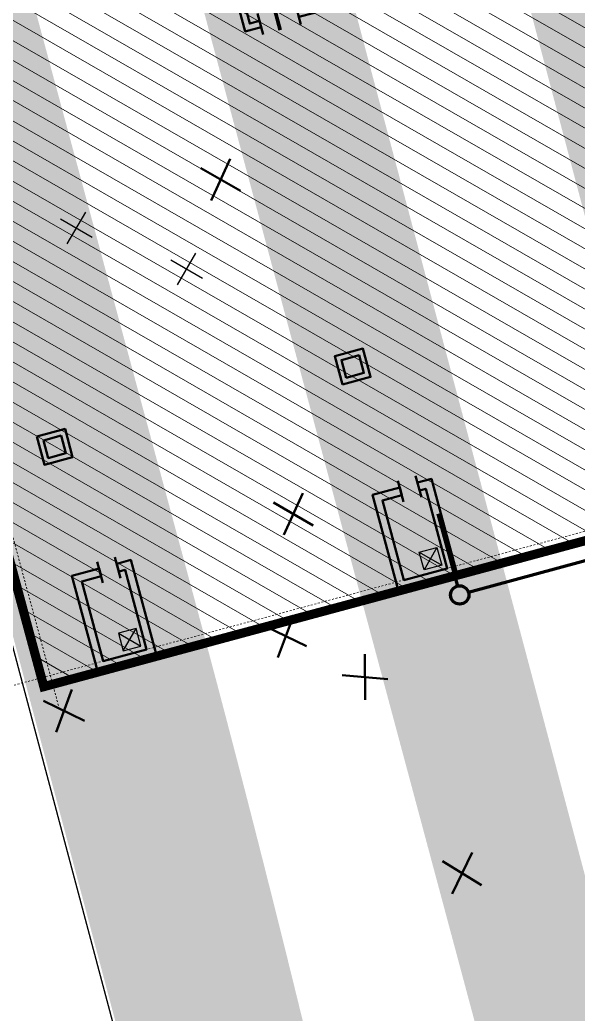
# Model space of a CAD drawing. Extents: x 9060 to 19887, y -4671 to 10703.
# Drawn here: x 10313.2 to 10343.7, y 10105.3 to 10159.7 of the extents above; entities that cross this region are included whole.
import ezdxf

# ---------------------------------------------------------------- set-up
doc = ezdxf.new("R2010")
doc.units = 0
for name, pattern in [('ADSK_Линия сетки', [21, 12, -3, 3, -3]), ('осевая', [50.8, 31.75, -6.35, 6.35, -6.35]), ('Сверху', [3.96875, 2.38125, -1.5875])]:
    doc.linetypes.add(name, pattern=pattern)
for name, color, linetype, lineweight in [('-СЕТИ', 250, 'Continuous', 50), ('МГТ_НВК_В_демонтаж', 4, 'B1', 30), ('МГТ_НВК_К1', 24, 'Continuous', 100), ('МГТ_НВК_К2_демонтаж', 30, 'Continuous', 50)]:
    doc.layers.add(name, color=color, linetype=linetype, lineweight=lineweight)
doc.layers.add('МГТ_ГП_ЗДАНИЯ', color=12, linetype='Continuous', lineweight=50, true_color=0xbd0000)
doc.layers.add('МГТ_ГП_ОСИ', color=12, linetype='осевая', lineweight=20, true_color=0xbd0000)
doc.styles.add('1409_тхт0', font='calibri.ttf', dxfattribs={"width": 0.8, "oblique": 7})
doc.linetypes.add('B1', pattern='A,16.258147,-2.141853,["В1",1409_тхт0,S=3,R=0,X=0,Y=-1.5],-6.426757,15.173243', length=40)

# ---------------------------------------------------------------- blocks, each defined once
blk = doc.blocks.new('1')
at = {"layer": 'МГТ_НВК_К2_демонтаж'}
for p, q in [((99.394, 113.249), (101.245, 111.569)), ((99.394, 111.569), (101.245, 113.249))]:
    blk.add_line(p, q, dxfattribs=at)
blk = doc.blocks.new('демонтаж В')
at = {"layer": 'МГТ_НВК_В_демонтаж'}
for p, q in [((9308.918, 14043.637), (9310.203, 14045.169)), ((9310.327, 14043.76), (9308.795, 14045.046))]:
    blk.add_line(p, q, dxfattribs=at)
blk = doc.blocks.new('НВК_переустройства_М.Пасс.(корр. 08.2017)')
at = {"layer": 'МГТ_НВК_В_демонтаж', "color": 3, "rotation": 279.8322507906988}
for p in [(-5111.543, 16922.808), (-5105.522, 16920.577)]:
    blk.add_blockref('демонтаж В', p, dxfattribs=at)
at = {"layer": 'МГТ_НВК_К2_демонтаж', "color": 2}
for p, rotation in [((10462.012, 10090.036), 107.9129672015629), ((10465.985, 10071.75), 107.9129672015629), ((10469.383, 10074.561), 111.8028923321708), ((10482.735, 10125.78), 132.5338256150781), ((10457.26, 10070.475), 111.8028923321708), ((10473.537, 10048.476), 106.3917924927873)]:
    blk.add_blockref('1', p, dxfattribs=dict(at, rotation=rotation))
blk = doc.blocks.new('Вестибюль_30.10.19')
at = {"layer": 'МГТ_ГП_ЗДАНИЯ', "linetype": 'Continuous', "lineweight": 15, "ltscale": 0.4, "true_color": 0xd2515b}
h = blk.add_hatch(dxfattribs=at)
h.set_pattern_fill('ANSI31', color=13, scale=300)
h.paths.add_polyline_path([(71300, 53290), (71300, 49160), (65576.731, 49160), (65576.731, 48555.293), (70660, 48555.293), (70451.731, 45095.293), (70451.731, 43025.293), (65576.731, 43025.293), (65576.731, 41350), (76771.731, 41350), (76771.731, 46270), (84661.731, 46270), (84661.731, 49110), (110551.711, 49110), (110551.711, 53290), (119300, 53290), (119300, 49160), (118201.711, 49160), (118201.711, 48555.293), (139251.731, 48555.293), (139251.731, -500), (-498.269, -500), (-498.269, 41300), (23626.731, 41300), (23626.731, 43080), (18751.731, 43080), (18751.731, 48610), (23626.731, 48610), (23626.731, 66744.722), (30681.731, 69246.787), (30681.731, 48610), (39681.731, 48610), (39681.731, 41300), (58101.731, 41300), (58101.731, 49160), (53900, 49160), (53900, 53290)])
at = {"layer": 'МГТ_ГП_ЗДАНИЯ'}
h = blk.add_hatch(color=256, dxfattribs=at)
h.dxf.hatch_style = 1
h.paths.add_polyline_path([(107525, 23380.041), (82025.012, 23380.041), (82025.005, 19460.033), (107525, 19460.026), (107525, 20352.708), (107175, 20352.708), (107175, 19810.033), (82375.012, 19810.033), (82375.012, 23030.033), (107175, 23030.033), (107175, 22487.708), (107525, 22487.708)])
at = {"layer": 'МГТ_ГП_ЗДАНИЯ', "lineweight": 30, "true_color": 0xd14d58, "transparency": 33554610}
h = blk.add_hatch(color=13, dxfattribs=at)
h.dxf.hatch_style = 1
h.set_gradient(color1=(210, 81, 91), color2=(255, 240, 240), tint=1, name='HEMISPHERICAL')
h.paths.add_polyline_path([(82025.012, 23380.033), (107525, 23380.033), (107525, 19460.026), (82025.012, 19460.026)])
at = {"layer": 'МГТ_ГП_ЗДАНИЯ'}
h = blk.add_hatch(color=256, dxfattribs=at)
h.dxf.hatch_style = 1
h.paths.add_polyline_path([(133800.012, 22117.515), (133800.012, 22910), (139190, 22910), (139190, 19580), (133800, 19580), (133800, 21112.515), (134240.012, 21112.515), (134240.012, 20020), (138749.562, 20020), (138749.562, 22470), (134240.012, 22470), (134240.012, 22117.515)])
at = {"layer": 'МГТ_ГП_ЗДАНИЯ', "lineweight": 30, "true_color": 0xd14d58, "transparency": 33554610}
h = blk.add_hatch(color=13, dxfattribs=at)
h.dxf.hatch_style = 1
h.set_gradient(color1=(210, 81, 91), color2=(255, 240, 240), tint=1, name='HEMISPHERICAL')
h.paths.add_polyline_path([(139190, 19580), (133800.012, 19580), (133800.012, 22910), (139190, 22910)])
at = {"layer": 'МГТ_ГП_ЗДАНИЯ', "lineweight": 25}
h = blk.add_hatch(color=256, dxfattribs=at)
h.dxf.hatch_style = 1
h.paths.add_polyline_path([(127246.772, 19852.306), (126246.772, 19852.306), (126246.772, 20852.306), (127246.772, 20852.306)], flags=16)
h.paths.add_polyline_path([(127546.772, 19552.306), (125946.772, 19552.306), (125946.772, 21152.306), (127546.772, 21152.306)])
at = {"layer": 'МГТ_ГП_ЗДАНИЯ'}
h = blk.add_hatch(color=256, dxfattribs=at)
h.dxf.hatch_style = 1
h.paths.add_polyline_path([(133800.012, 5097.515), (133800.012, 5890), (139190, 5890), (139190, 2560), (133800, 2560), (133800, 4092.515), (134240.012, 4092.515), (134240.012, 3000), (138750, 3000), (138750, 5450), (134240.012, 5450), (134240.012, 5097.515)])
at = {"layer": 'МГТ_ГП_ЗДАНИЯ', "lineweight": 30, "true_color": 0xd14d58, "transparency": 33554610}
h = blk.add_hatch(color=13, dxfattribs=at)
h.dxf.hatch_style = 1
h.set_gradient(color1=(210, 81, 91), color2=(255, 240, 240), tint=1, name='HEMISPHERICAL')
h.paths.add_polyline_path([(139190, 2560), (133800.012, 2560), (133800.012, 5890), (139190, 5890)])
at = {"layer": 'МГТ_ГП_ЗДАНИЯ', "lineweight": 25}
h = blk.add_hatch(color=256, dxfattribs=at)
h.dxf.hatch_style = 1
h.paths.add_polyline_path([(126246.772, 3988.569), (127246.772, 3988.569), (127246.772, 2988.569), (126246.772, 2988.569)], flags=16)
h.paths.add_polyline_path([(125946.772, 2688.569), (127546.772, 2688.569), (127546.772, 4288.569), (125946.772, 4288.569)])
blk.add_line((113597.348, -1513.378), (188396.712, -1747.547), dxfattribs=at)
at = {"layer": 'МГТ_ГП_ЗДАНИЯ', "linetype": 'Сверху', "lineweight": 40, "const_width": 500}
blk.add_lwpolyline([(81942.074, 49160), (65576.731, 49160), (65576.731, 48555.293), (70451.731, 48555.293), (70451.731, 43025.293), (65576.731, 43025.293), (65576.731, 41350), (76771.731, 41350), (76771.731, 46270), (84661.731, 46270), (84661.731, 49110), (110551.711, 49110), (110551.711, 53290), (119300, 53290), (119300, 49160), (118201.711, 49160), (118201.711, 48555.293), (139251.731, 48555.293), (139251.731, -500), (102771.731, -500), (102771.731, -12642.273)], dxfattribs=at)
at = {"layer": 'МГТ_ГП_ЗДАНИЯ'}
for points in [[(107525, 23380.041), (82025.012, 23380.041), (82025.005, 19460.033), (107525, 19460.026), (107525, 20352.708), (107175, 20352.708), (107175, 19810.033), (82375.012, 19810.033), (82375.012, 23030.033), (107175, 23030.033), (107175, 22487.708), (107525, 22487.708)], [(133800.012, 22117.515), (133800.012, 22910), (139190, 22910), (139190, 19580), (133800, 19580), (133800, 21112.515), (134240.012, 21112.515), (134240.012, 20020), (138749.562, 20020), (138749.562, 22470), (134240.012, 22470), (134240.012, 22117.515)], [(127546.772, 19552.306), (125946.772, 19552.306), (125946.772, 21152.306), (127546.772, 21152.306)], [(127246.772, 19852.306), (126246.772, 19852.306), (126246.772, 20852.306), (127246.772, 20852.306)], [(133800.012, 5097.515), (133800.012, 5890), (139190, 5890), (139190, 2560), (133800, 2560), (133800, 4092.515), (134240.012, 4092.515), (134240.012, 3000), (138750, 3000), (138750, 5450), (134240.012, 5450), (134240.012, 5097.515)], [(125946.772, 2688.569), (127546.772, 2688.569), (127546.772, 4288.569), (125946.772, 4288.569)], [(126246.772, 3988.569), (127246.772, 3988.569), (127246.772, 2988.569), (126246.772, 2988.569)]]:
    blk.add_lwpolyline(points, close=True, dxfattribs=at)
for points in [[(106750, 22487.708), (107950, 22487.708)], [(133420.006, 22117.515), (134620.006, 22117.515)], [(106750, 21352.708), (107950, 21352.708)], [(106750, 21287.708), (107950, 21287.708)], [(133420.006, 21112.515), (134620.006, 21112.515)], [(106750, 20352.708), (107950, 20352.708)], [(133420.006, 5097.515), (134620.006, 5097.515)], [(133420.006, 4092.515), (134620.006, 4092.515)]]:
    blk.add_lwpolyline(points, dxfattribs=at)
at = {"layer": 'МГТ_ГП_ЗДАНИЯ', "lineweight": 25}
for points in [[(137500, 22220), (138500, 22220), (138500, 21220), (137500, 21220)], [(137500, 4200), (138500, 4200), (138500, 5200), (137500, 5200)]]:
    blk.add_lwpolyline(points, close=True, dxfattribs=at)
for points in [[(137500, 21220), (138500, 22220)], [(137500, 22220), (138500, 21220)], [(137500, 4200), (138500, 5200)], [(138500, 4200), (137500, 5200)]]:
    blk.add_lwpolyline(points, dxfattribs=at)
at = {"layer": 'МГТ_ГП_ОСИ', "linetype": 'ADSK_Линия сетки'}
for p, q in [((138750, 56650.522), (138750, -6729.497)), ((140452.798, 0), (-3464.329, 0))]:
    blk.add_line(p, q, dxfattribs=at)
blk = doc.blocks.new('НВК_14.11.19')
at = {"layer": 'МГТ_НВК_К1', "lineweight": 100}
for p, q in [((10377.735, 10139.194), (10337.74, 10128.338)), ((10336.054, 10132.646), (10337.128, 10128.69))]:
    blk.add_line(p, q, dxfattribs=at)
blk.add_circle((10337.258, 10128.207), 0.5, dxfattribs=at)

msp = doc.modelspace()

# ---------------------------------------------------------------- hatches: boundary and pattern name
at = {"layer": 'МГТ_ГП_ЗДАНИЯ', "lineweight": 30, "true_color": 0xf6dfe2, "transparency": 33554610}
h = msp.add_hatch(color=254, dxfattribs=at)
h.dxf.hatch_style = 1
edge = h.paths.add_edge_path()
edge.add_line((10357.038, 9958.028), (10360.692, 9959.035))
edge.add_line((10360.692, 9959.035), (10334.381, 10080.187))
edge.add_arc((9359.038, 9868.364), 998.08, 12.253079, 15.107684)
edge.add_line((10322.622, 10128.497), (10286.514, 10262.248))
edge.add_arc((9516.017, 10054.241), 798.08, 15.107684, 20.830796)
edge.add_line((10261.93, 10338.046), (10253.124, 10361.191))
edge.add_line((10253.124, 10361.191), (10247.888, 10359.679))
edge.add_line((10247.888, 10359.679), (10254.258, 10337.611))
edge.add_line((10254.258, 10337.611), (10268.441, 10289.691))
edge.add_arc((8152.541, 9663.416), 2206.638, 14.93145, 16.48798, ccw=False)
edge.add_line((10284.672, 10231.985), (10324.234, 10083.083))
edge.add_line((10324.234, 10083.083), (10355.018, 9965.361))
edge.add_line((10355.018, 9965.361), (10357.038, 9958.028))
h = msp.add_hatch(color=254, dxfattribs=at)
h.dxf.hatch_style = 1
h.paths.add_polyline_path([(10291.908, 10323.993), (10287.81, 10322.184), (10296.323, 10304.955), (10303.3, 10289.091), (10309.151, 10273.905), (10315.274, 10256.206), (10321.933, 10232.941), (10325.463, 10219.402), (10351.789, 10119.841), (10353.247, 10114.277), (10355.396, 10105.664), (10359.466, 10090.268), (10371.313, 10034.793), (10381.092, 9986.825), (10387.144, 9948.98), (10390.078, 9917.465), (10396.1, 9917.91), (10391.582, 9960), (10387.814, 9987.29), (10385.426, 10002.492), (10376.522, 10049.021), (10366.816, 10091.201), (10363.277, 10106.946), (10344.786, 10177.361), (10335.437, 10212.635), (10327.104, 10242.528), (10318.301, 10269.066), (10311.52, 10287.063), (10303.107, 10304.43)])
h = msp.add_hatch(color=254, dxfattribs=at)
h.dxf.hatch_style = 1
h.paths.add_polyline_path([(10379.321, 9914.852), (10363.044, 9991.648), (10339.052, 10101.23), (10290.488, 10282.512), (10278.422, 10318.541), (10280.287, 10319.2), (10296.626, 10277.926), (10311.81, 10234.503), (10345.627, 10107.127), (10365.114, 10015.081), (10382.274, 9915.559)])

# ---------------------------------------------------------------- next in the draw order: block references
at = {"layer": '-СЕТИ'}
msp.add_blockref('НВК_переустройства_М.Пасс.(корр. 08.2017)', (0, 0), dxfattribs=at)

# ---------------------------------------------------------------- next in the draw order: block references
at = {"layer": '-СЕТИ', "color": 116, "true_color": 0x136734}
msp.add_blockref('НВК_14.11.19', (0, 0), dxfattribs=at)

# ---------------------------------------------------------------- next in the draw order: block references
at = {"layer": 'МГТ_ГП_ЗДАНИЯ', "lineweight": 25, "xscale": 0.001, "yscale": 0.001, "zscale": 0.001, "rotation": 285.0963258502603}
msp.add_blockref('Вестибюль_30.10.19', (10278.747, 10257.768), dxfattribs=at)

doc.saveas('drawing.dxf')
